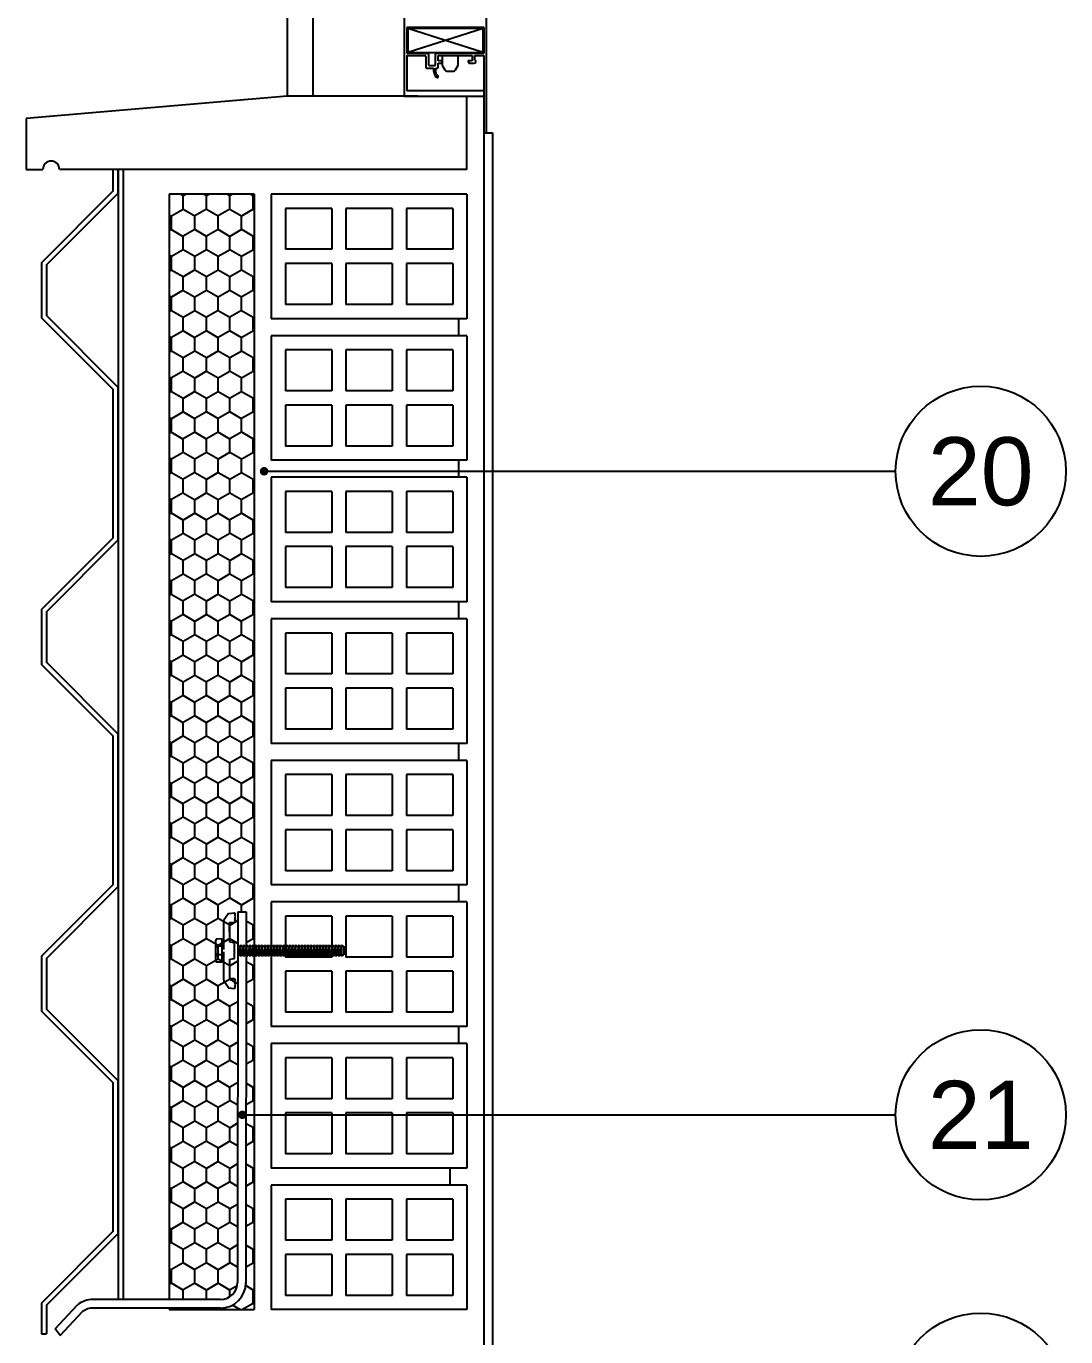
# Model space of a CAD drawing. Header units: millimetres. Extents: x 329.7 to 341.5, y 196.8 to 208.7.
# Drawn here: x 331.52 to 332.131, y 200.946 to 201.716 of the extents above; entities that cross this region are included whole.
import ezdxf
from ezdxf.enums import TextEntityAlignment as Align

# ---------------------------------------------------------------- set-up
doc = ezdxf.new("R2010")
doc.units = ezdxf.units.MM
for name, color, linetype in [('01', 9, 'Continuous'), ('013', 1, 'Continuous'), ('015', 1, 'Continuous'), ('018', 3, 'Continuous'), ('CIANO', 4, 'Continuous'), ('MIA', 3, 'Continuous'), ('PROYECCIÓN', 22, 'Continuous')]:
    doc.layers.add(name, color=color, linetype=linetype)
doc.styles.add('romans', font='romans.shx')
doc.styles.add('SMALL', font='ARIAL.TTF', dxfattribs={"height": 0.1})
doc.dimstyles.new('20', dxfattribs={"dimscale": 0.02, "dimtxt": 2, "dimasz": 1, "dimexe": 1, "dimexo": 1, "dimgap": 1, "dimtad": 0, "dimtih": 1, "dimtoh": 1, "dimzin": 1, "dimdsep": 46, "dimtxsty": 'romans', "dimblk1": 'ARCHTICK', "dimblk2": 'DOTSMALL', "dimsah": 1, "dimcen": 0.5, "dimclrd": 1, "dimclre": 1, "dimclrt": 4, "dimadec": 0, "dimazin": 0, "dimtfac": 1, "dimtofl": 0, "dimtmove": 0, "dimatfit": 3, "dimldrblk": 'DOTSMALL', "dimfxl": 1, "dimtolj": 1, "dimtzin": 0, "dimarcsym": 0})

# ---------------------------------------------------------------- blocks, each defined once
blk = doc.blocks.new('A$C1B2D5824')
at = {"layer": 'MIA'}
for p, q in [((0.11, 0.07), (0, 0.07)), ((0, 0.07), (0, 0)), ((0.11, 0.07), (0.11, 0)), ((0.008, 0.062), (0.008, 0.039)), ((0.034, 0.062), (0.008, 0.062)), ((0.034, 0.062), (0.034, 0.039)), ((0.068, 0.062), (0.042, 0.062)), ((0.042, 0.062), (0.042, 0.039)), ((0.068, 0.062), (0.068, 0.039)), ((0.102, 0.062), (0.076, 0.062)), ((0.076, 0.062), (0.076, 0.039)), ((0.102, 0.062), (0.102, 0.039)), ((0.034, 0.039), (0.008, 0.039)), ((0.068, 0.039), (0.042, 0.039)), ((0.102, 0.039), (0.076, 0.039)), ((0.008, 0.031), (0.008, 0.008)), ((0.034, 0.031), (0.008, 0.031)), ((0.034, 0.031), (0.034, 0.008)), ((0.042, 0.031), (0.042, 0.008)), ((0.068, 0.031), (0.042, 0.031)), ((0.068, 0.031), (0.068, 0.008)), ((0.102, 0.031), (0.076, 0.031)), ((0.076, 0.031), (0.076, 0.008)), ((0.102, 0.031), (0.102, 0.008)), ((0.034, 0.008), (0.008, 0.008)), ((0.068, 0.008), (0.042, 0.008)), ((0.102, 0.008), (0.076, 0.008)), ((0.11, 0), (0, 0))]:
    blk.add_line(p, q, dxfattribs=at)
blk = doc.blocks.new('_DOTSMALL')
at = {"color": 0, "linetype": 'ByBlock', "const_width": 0.5}
blk.add_lwpolyline([(-0.0625, 0, 1), (0.0625, 0, 1)], format="xyb", close=True, dxfattribs=at)

msp = doc.modelspace()

# ---------------------------------------------------------------- hatches: boundary and pattern name
at = {"layer": '01'}
h = msp.add_hatch(dxfattribs=at)
h.set_pattern_fill('HONEY', color=256, scale=0.0025, angle=90, style=0)
h.set_pattern_definition([(90, (0, 0), (-0.006874075, 0.01190625), [0.0079375, -0.015875]), (210, (0, 0), (-0.00687407746, -0.01190624858), [0.0079375, -0.015875]), (150, (0, 0), (-0.01374815246, 1.42e-09), [-0.015875, 0.0079375])])
h.paths.add_polyline_path([(331.65409, 201.61741), (331.60409, 201.61741), (331.60409, 200.96786), (331.63425, 200.96786, 0.413945), (331.64425, 200.97785), (331.64445, 201.19571), (331.64945, 201.1957), (331.64943, 201.17548), (331.64962, 201.17548), (331.64983, 201.17628), (331.64983, 201.17548), (331.65142, 201.17548), (331.65163, 201.17628), (331.65163, 201.17548), (331.65322, 201.17548), (331.65343, 201.17628), (331.65343, 201.17548), (331.65409, 201.17548)])
h.paths.add_polyline_path([(331.6313, 201.17762), (331.6313, 201.17757, 0.09888), (331.63174, 201.17547), (331.63174, 201.17547, -0.000001), (331.63174, 201.17547, -0.101404)], flags=16)
h.paths.add_polyline_path([(331.63897, 201.19476), (331.6425, 201.19512), (331.64322, 201.19441), (331.6425, 201.19369), (331.64322, 201.19297), (331.64251, 201.19225), (331.64322, 201.19154), (331.64251, 201.19082), (331.64323, 201.1901), (331.64251, 201.18939), (331.63964, 201.18938), (331.63967, 201.1779), (331.64253, 201.17755), (331.64256, 201.16823), (331.63969, 201.16786), (331.63972, 201.15639), (331.64259, 201.15639), (331.64331, 201.15568), (331.64259, 201.15496), (331.64331, 201.15424), (331.6426, 201.15353), (331.64332, 201.15281), (331.6426, 201.15209), (331.64332, 201.15138), (331.64262, 201.15068), (331.63897, 201.15105), (331.63622, 201.1551), (331.63617, 201.15544), (331.6362, 201.1553), (331.63625, 201.15517), (331.63632, 201.15504), (331.63639, 201.15491), (331.63905, 201.15105), (331.64262, 201.15068), (331.64332, 201.15138), (331.6426, 201.15209), (331.64332, 201.15281), (331.6426, 201.15353), (331.64331, 201.15424), (331.64259, 201.15496), (331.64331, 201.15568), (331.64259, 201.15639), (331.63972, 201.15639), (331.63969, 201.16786), (331.64256, 201.16823), (331.64253, 201.17755), (331.63967, 201.1779), (331.63964, 201.18938), (331.64251, 201.18939), (331.64323, 201.1901), (331.64251, 201.19082), (331.64322, 201.19154), (331.64251, 201.19225), (331.64322, 201.19297), (331.6425, 201.19369), (331.64322, 201.19441), (331.6425, 201.19512), (331.63897, 201.19476), (331.6363, 201.19084), (331.63623, 201.19071), (331.63617, 201.19058), (331.63612, 201.19045), (331.63608, 201.19031), (331.63606, 201.19012), (331.63606, 201.19003), (331.63608, 201.19046), (331.6363, 201.19084)], flags=16)
h.paths.add_polyline_path([(331.65409, 201.17034), (331.65368, 201.17034), (331.65343, 201.1694), (331.65343, 201.17034), (331.65188, 201.17034), (331.65163, 201.1694), (331.65163, 201.17034), (331.65008, 201.17034), (331.64983, 201.1694), (331.64983, 201.17034), (331.64943, 201.17034), (331.64924, 200.97728, -0.403094), (331.63425, 200.96286), (331.60409, 200.96286), (331.60409, 200.96195), (331.65409, 200.96195)])

# ---------------------------------------------------------------- linework, layer by layer
at = {"layer": '01', "linetype": 'Continuous', "ltscale": 0.07}
for p, q in [((331.57409, 201.63196), (331.57409, 200.96786)), ((331.57709, 201.63196), (331.57709, 200.96786)), ((331.52904, 200.9477), (331.53204, 200.9477))]:
    msp.add_line(p, q, dxfattribs=at)
for points in [[(331.57104, 201.63196), (331.57104, 201.61907), (331.52904, 201.57707), (331.52904, 201.54483), (331.57104, 201.50283), (331.57104, 201.41532), (331.52904, 201.37332), (331.52904, 201.34107), (331.57104, 201.29907), (331.57104, 201.21156), (331.52904, 201.16956), (331.52904, 201.13732), (331.57104, 201.09532), (331.57104, 201.0078), (331.52904, 200.9658), (331.52904, 200.9477)], [(331.57404, 201.63196), (331.57404, 201.61783), (331.53204, 201.57583), (331.53204, 201.54607), (331.57404, 201.50407), (331.57404, 201.41407), (331.53204, 201.37207), (331.53204, 201.34232), (331.57404, 201.30032), (331.57404, 201.21032), (331.53204, 201.16832), (331.53204, 201.13856), (331.57404, 201.09656), (331.57404, 201.00656), (331.53204, 200.96456), (331.53204, 200.9477)]]:
    msp.add_lwpolyline(points, dxfattribs=at)
at = {"layer": '013', "linetype": 'Continuous', "ltscale": 0.07}
for p, q in [((331.64445, 201.19571), (331.64425, 200.97785)), ((331.64445, 201.19571), (331.64945, 201.1957)), ((331.64945, 201.1957), (331.64924, 200.97728)), ((331.53704, 200.95067), (331.55022, 200.96473)), ((331.5401, 200.94672), (331.55327, 200.96077)), ((331.63425, 200.96786), (331.55939, 200.96786)), ((331.63425, 200.96286), (331.55939, 200.96286)), ((331.5401, 200.94672), (331.53704, 200.95067))]:
    msp.add_line(p, q, dxfattribs=at)
at = {"layer": '013', "ltscale": 1.5}
for centre in [(332.08102, 201.45457), (332.08102, 201.0764), (332.08102, 200.90994)]:
    msp.add_circle(centre, 0.05, dxfattribs=at)
at = {"layer": '013', "linetype": 'Continuous', "ltscale": 0.07}
for centre, radius, start, end in [((331.63425, 200.97786), 0.01, 270, 359.9507), ((331.63425, 200.97786), 0.015, 270, 359.9507), ((331.55939, 200.95286), 0.015, 90, 127.67543), ((331.55939, 200.95286), 0.01, 90, 127.67543)]:
    msp.add_arc(centre, radius, start, end, dxfattribs=at)
at = {"layer": '015', "linetype": 'Continuous', "ltscale": 0.07}
for p, q in [((331.78909, 201.67866), (331.78909, 199.66195)), ((331.60409, 201.61741), (331.60409, 200.96786)), ((331.65409, 201.61741), (331.60409, 201.61741)), ((331.65409, 201.61741), (331.65409, 200.96195))]:
    msp.add_line(p, q, dxfattribs=at)
at = {"layer": '015'}
for p, q in [((331.60409, 200.96286), (331.60409, 200.96195)), ((331.60409, 200.96195), (331.65409, 200.96195))]:
    msp.add_line(p, q, dxfattribs=at)
at = {"layer": '018', "linetype": 'Continuous', "ltscale": 0.07}
for p, q in [((331.68851, 202.71695), (331.68851, 201.6749)), ((331.67351, 202.51575), (331.67351, 201.6749)), ((331.75023, 201.6749), (331.67351, 201.6749)), ((331.79409, 201.65352), (331.79409, 199.66195)), ((331.77409, 201.54423), (331.77409, 201.53423)), ((331.77409, 201.46104), (331.77409, 201.45104)), ((331.77409, 201.37786), (331.77409, 201.36786)), ((331.77409, 201.29468), (331.77409, 201.28468)), ((331.77409, 201.2115), (331.77409, 201.2015)), ((331.77409, 201.12832), (331.77409, 201.11832)), ((331.76909, 201.04513), (331.76909, 201.03513))]:
    msp.add_line(p, q, dxfattribs=at)
at = {"layer": '018'}
msp.add_line((331.78909, 201.65352), (331.79409, 201.65352), dxfattribs=at)
at = {"layer": 'MIA'}
for p, q in [((331.79069, 201.65352), (331.79069, 201.74224)), ((331.74223, 201.72124), (331.74223, 201.6749)), ((331.74373, 201.71534), (331.74373, 201.70034)), ((331.78919, 201.71534), (331.74373, 201.71534)), ((331.78919, 201.70034), (331.78919, 201.71534)), ((331.74436, 201.71474), (331.74436, 201.70066)), ((331.78872, 201.71474), (331.74436, 201.71474)), ((331.78872, 201.71474), (331.74436, 201.70066)), ((331.78872, 201.70066), (331.74436, 201.71474)), ((331.78872, 201.70066), (331.78872, 201.71474)), ((331.74373, 201.70034), (331.75589, 201.70034)), ((331.74436, 201.70066), (331.78872, 201.70066)), ((331.75282, 201.70066), (331.78872, 201.70066)), ((331.76129, 201.70034), (331.78919, 201.70034)), ((331.74373, 201.69884), (331.75439, 201.69884)), ((331.74373, 201.69884), (331.74373, 201.67804)), ((331.75499, 201.69824), (331.75499, 201.69204)), ((331.75649, 201.69974), (331.75649, 201.69354)), ((331.75709, 201.69294), (331.76009, 201.69294)), ((331.76069, 201.69354), (331.76069, 201.69974)), ((331.76219, 201.69584), (331.76219, 201.69884)), ((331.76219, 201.69884), (331.77039, 201.69884)), ((331.76439, 201.69584), (331.76219, 201.69584)), ((331.76219, 201.69434), (331.76404, 201.69434)), ((331.76219, 201.69204), (331.76219, 201.69434)), ((331.76404, 201.69434), (331.76465, 201.69539)), ((331.77039, 201.69884), (331.77069, 201.69914)), ((331.77069, 201.69914), (331.77099, 201.69884)), ((331.77099, 201.69884), (331.78219, 201.69884)), ((331.77973, 201.69539), (331.78034, 201.69434)), ((331.78219, 201.69584), (331.77999, 201.69584)), ((331.78034, 201.69434), (331.78339, 201.69434)), ((331.78219, 201.69884), (331.78219, 201.69584)), ((331.78369, 201.69634), (331.78369, 201.69884)), ((331.78369, 201.69884), (331.78909, 201.69884)), ((331.78414, 201.69589), (331.78369, 201.69634)), ((331.78439, 201.69534), (331.78439, 201.6954)), ((331.78909, 201.69884), (331.78909, 201.67804)), ((331.75559, 201.69144), (331.75949, 201.69144)), ((331.75949, 201.69144), (331.75949, 201.68994)), ((331.75949, 201.68994), (331.76028, 201.68736)), ((331.76079, 201.68911), (331.76079, 201.69144)), ((331.76079, 201.69144), (331.76159, 201.69144)), ((331.76123, 201.68765), (331.76079, 201.68911)), ((331.76219, 201.68627), (331.76219, 201.68668)), ((331.78909, 201.67804), (331.74373, 201.67804)), ((331.67351, 201.6749), (331.5201, 201.66195)), ((331.74223, 201.6749), (331.78909, 201.6749)), ((331.77909, 201.63196), (331.77909, 201.6749)), ((331.78909, 201.6749), (331.78909, 201.65352)), ((331.5201, 201.66195), (331.5201, 201.63196)), ((331.79069, 201.65352), (331.78909, 201.65352)), ((331.5201, 201.63196), (331.52987, 201.63196)), ((331.77909, 201.63196), (331.53964, 201.63196))]:
    msp.add_line(p, q, dxfattribs=at)
msp.add_lwpolyline([(331.7645, 201.69884), (331.7645, 201.69355, 0.133245), (331.76471, 201.69279), (331.76607, 201.69047, 0.266272), (331.76736, 201.68973), (331.77114, 201.68973, 0.266272), (331.77244, 201.69047), (331.7738, 201.69279, 0.133245), (331.774, 201.69355), (331.774, 201.69884, -0.756519)], format="xyb", dxfattribs=at)
for centre, radius, start, end in [((331.75589, 201.69974), 0.0006, 0, 90), ((331.76129, 201.69974), 0.0006, 90, 180), ((331.75439, 201.69824), 0.0006, 0, 90), ((331.75709, 201.69354), 0.0006, 180, 270), ((331.76009, 201.69354), 0.0006, 270, 0), ((331.76439, 201.69554), 0.0003, 330, 90), ((331.77999, 201.69554), 0.0003, 90, 210), ((331.78339, 201.69534), 0.001, 270, 0), ((331.78379, 201.6954), 0.0006, 360, 54.76924), ((331.75559, 201.69204), 0.0006, 180, 270), ((331.76219, 201.68794), 0.002, 196.94229, 259.83575), ((331.76219, 201.68794), 0.001, 196.94229, 256.65764), ((331.76159, 201.69204), 0.0006, 270, 0), ((331.76189, 201.68627), 0.0003, 259.83575, 0), ((331.76189, 201.68668), 0.0003, 0, 76.65764), ((331.53476, 201.63196), 0.00488, 0, 180)]:
    msp.add_arc(centre, radius, start, end, dxfattribs=at)
at = {"layer": 'PROYECCIÓN'}
for p, q in [((331.63897, 201.19476), (331.6363, 201.19084)), ((331.63897, 201.19476), (331.6425, 201.19512)), ((331.64322, 201.19441), (331.6425, 201.19512)), ((331.6425, 201.19369), (331.64322, 201.19441)), ((331.64322, 201.19297), (331.6425, 201.19369)), ((331.64251, 201.19225), (331.64322, 201.19297)), ((331.64322, 201.19154), (331.64251, 201.19225)), ((331.63608, 201.19031), (331.63606, 201.19017)), ((331.63606, 201.19017), (331.63606, 201.19003)), ((331.63606, 201.19003), (331.6361, 201.17359)), ((331.63612, 201.19045), (331.63608, 201.19031)), ((331.63617, 201.19058), (331.63612, 201.19045)), ((331.63623, 201.19071), (331.63617, 201.19058)), ((331.6363, 201.19084), (331.63623, 201.19071)), ((331.63964, 201.18938), (331.64251, 201.18939)), ((331.63967, 201.1779), (331.63964, 201.18938)), ((331.64251, 201.19082), (331.64322, 201.19154)), ((331.64323, 201.1901), (331.64251, 201.19082)), ((331.64251, 201.18939), (331.64323, 201.1901)), ((331.6313, 201.1776), (331.63133, 201.16822)), ((331.63531, 201.17973), (331.63173, 201.17972)), ((331.63535, 201.16611), (331.63531, 201.17973)), ((331.64253, 201.17755), (331.63967, 201.1779)), ((331.64256, 201.16823), (331.64253, 201.17755)), ((331.64623, 201.17628), (331.64443, 201.1694)), ((331.64623, 201.1694), (331.64623, 201.17628)), ((331.64803, 201.17628), (331.64623, 201.1694)), ((331.64803, 201.1694), (331.64803, 201.17628)), ((331.64983, 201.17628), (331.64803, 201.1694)), ((331.64983, 201.1694), (331.64983, 201.17628)), ((331.65163, 201.17628), (331.64983, 201.1694)), ((331.65163, 201.1694), (331.65163, 201.17628)), ((331.65343, 201.17628), (331.65163, 201.1694)), ((331.65343, 201.1694), (331.65343, 201.17628)), ((331.65523, 201.17628), (331.65343, 201.1694)), ((331.65523, 201.1694), (331.65523, 201.17628)), ((331.65703, 201.17628), (331.65523, 201.1694)), ((331.65703, 201.1694), (331.65703, 201.17628)), ((331.65883, 201.17628), (331.65703, 201.1694)), ((331.65883, 201.1694), (331.65883, 201.17628)), ((331.66063, 201.17628), (331.65883, 201.1694)), ((331.66063, 201.1694), (331.66063, 201.17628)), ((331.66243, 201.17628), (331.66063, 201.1694)), ((331.66243, 201.1694), (331.66243, 201.17628)), ((331.66423, 201.17628), (331.66243, 201.1694)), ((331.66423, 201.1694), (331.66423, 201.17628)), ((331.66603, 201.17628), (331.66423, 201.1694)), ((331.66603, 201.1694), (331.66603, 201.17628)), ((331.66783, 201.17628), (331.66603, 201.1694)), ((331.66783, 201.1694), (331.66783, 201.17628)), ((331.66963, 201.17628), (331.66783, 201.1694)), ((331.66963, 201.1694), (331.66963, 201.17628)), ((331.67143, 201.17628), (331.66963, 201.1694)), ((331.67323, 201.17628), (331.67143, 201.1694)), ((331.67143, 201.1694), (331.67143, 201.17628)), ((331.67503, 201.17628), (331.67323, 201.1694)), ((331.67323, 201.1694), (331.67323, 201.17628)), ((331.67683, 201.17628), (331.67503, 201.1694)), ((331.67503, 201.1694), (331.67503, 201.17628)), ((331.67863, 201.17628), (331.67683, 201.1694)), ((331.67683, 201.1694), (331.67683, 201.17628)), ((331.68043, 201.17628), (331.67863, 201.1694)), ((331.67863, 201.1694), (331.67863, 201.17628)), ((331.68223, 201.17628), (331.68043, 201.1694)), ((331.68043, 201.1694), (331.68043, 201.17628)), ((331.68403, 201.17628), (331.68223, 201.1694)), ((331.68223, 201.1694), (331.68223, 201.17628)), ((331.68583, 201.17628), (331.68403, 201.1694)), ((331.68403, 201.1694), (331.68403, 201.17628)), ((331.68763, 201.17628), (331.68583, 201.1694)), ((331.68583, 201.1694), (331.68583, 201.17628)), ((331.68943, 201.17628), (331.68763, 201.1694)), ((331.68763, 201.1694), (331.68763, 201.17628)), ((331.69123, 201.17628), (331.68943, 201.1694)), ((331.68943, 201.1694), (331.68943, 201.17628)), ((331.69303, 201.17628), (331.69123, 201.1694)), ((331.69123, 201.1694), (331.69123, 201.17628)), ((331.69303, 201.1694), (331.69303, 201.17628)), ((331.69483, 201.17628), (331.69303, 201.1694)), ((331.69483, 201.1694), (331.69483, 201.17628)), ((331.69663, 201.17628), (331.69483, 201.1694)), ((331.69663, 201.1694), (331.69663, 201.17628)), ((331.69843, 201.17628), (331.69663, 201.1694)), ((331.69843, 201.1694), (331.69843, 201.17628)), ((331.70023, 201.17628), (331.69843, 201.1694)), ((331.70023, 201.1694), (331.70023, 201.17628)), ((331.70203, 201.17628), (331.70023, 201.1694)), ((331.70383, 201.17628), (331.70203, 201.1694)), ((331.70203, 201.1694), (331.70203, 201.17628)), ((331.70563, 201.17628), (331.70383, 201.1694)), ((331.70383, 201.1694), (331.70383, 201.17628)), ((331.70563, 201.1694), (331.70563, 201.17628)), ((331.63532, 201.17548), (331.63174, 201.17547)), ((331.63534, 201.17034), (331.63175, 201.17034)), ((331.6361, 201.17216), (331.63614, 201.15572)), ((331.64443, 201.17034), (331.70673, 201.17034)), ((331.64444, 201.17548), (331.70673, 201.17548)), ((331.70673, 201.17548), (331.70673, 201.17034)), ((331.63535, 201.16611), (331.63176, 201.1661)), ((331.63969, 201.16786), (331.64256, 201.16823)), ((331.63972, 201.15639), (331.63969, 201.16786)), ((331.63614, 201.15572), (331.63615, 201.15558)), ((331.63615, 201.15558), (331.63617, 201.15544)), ((331.63617, 201.15544), (331.6362, 201.1553)), ((331.6362, 201.1553), (331.63625, 201.15517)), ((331.63625, 201.15517), (331.63632, 201.15504)), ((331.63897, 201.15105), (331.6363, 201.15498)), ((331.63632, 201.15504), (331.63639, 201.15491)), ((331.63639, 201.15491), (331.63908, 201.151)), ((331.64259, 201.15639), (331.63972, 201.15639)), ((331.64331, 201.15568), (331.64259, 201.15639)), ((331.64259, 201.15496), (331.64331, 201.15568)), ((331.64331, 201.15424), (331.64259, 201.15496)), ((331.6426, 201.15353), (331.64331, 201.15424)), ((331.64332, 201.15281), (331.6426, 201.15353)), ((331.63897, 201.15105), (331.6425, 201.15069)), ((331.6426, 201.15209), (331.64332, 201.15281)), ((331.64332, 201.15138), (331.6426, 201.15209)), ((331.6426, 201.15066), (331.64332, 201.15138))]:
    msp.add_line(p, q, dxfattribs=at)
for centre, radius, start, end in [((331.63678, 201.17761), 0.00547, 157.26305, 203.00928), ((331.63919, 201.17292), 0.00787, 161.11013, 199.1622), ((331.63676, 201.16823), 0.00543, 157.1794, 203.09293)]:
    msp.add_arc(centre, radius, start, end, dxfattribs=at)

# ---------------------------------------------------------------- block references
at = {"linetype": 'Continuous', "ltscale": 0.07, "xscale": 1.045454545454504, "yscale": 1.045454545454504, "zscale": 1.045454545454545}
for p in [(331.66409, 201.54423), (331.66409, 201.46104), (331.66409, 201.37786), (331.66409, 201.29468), (331.66409, 201.2115), (331.66409, 201.12832), (331.66409, 201.04513), (331.66409, 200.96195)]:
    msp.add_blockref('A$C1B2D5824', p, dxfattribs=at)

# ---------------------------------------------------------------- texts
at = {"layer": 'CIANO', "style": 'SMALL'}
for s, p in [('20', (332.08102, 201.45457)), ('21', (332.08102, 201.0764))]:
    msp.add_text(s, height=0.04, dxfattribs=at).set_placement(p, align=Align.MIDDLE_CENTER)

# ---------------------------------------------------------------- leaders
at = {"layer": '01', "color": 3, "ltscale": 1.5}
for points in [[(331.65989, 201.45457), (332.03102, 201.45457)], [(331.64712, 201.0764), (332.03102, 201.0764)]]:
    msp.add_leader(points, dimstyle='20', override={"dimldrblk": 'DOTSMALL'}, dxfattribs=at)

doc.saveas('drawing.dxf')
